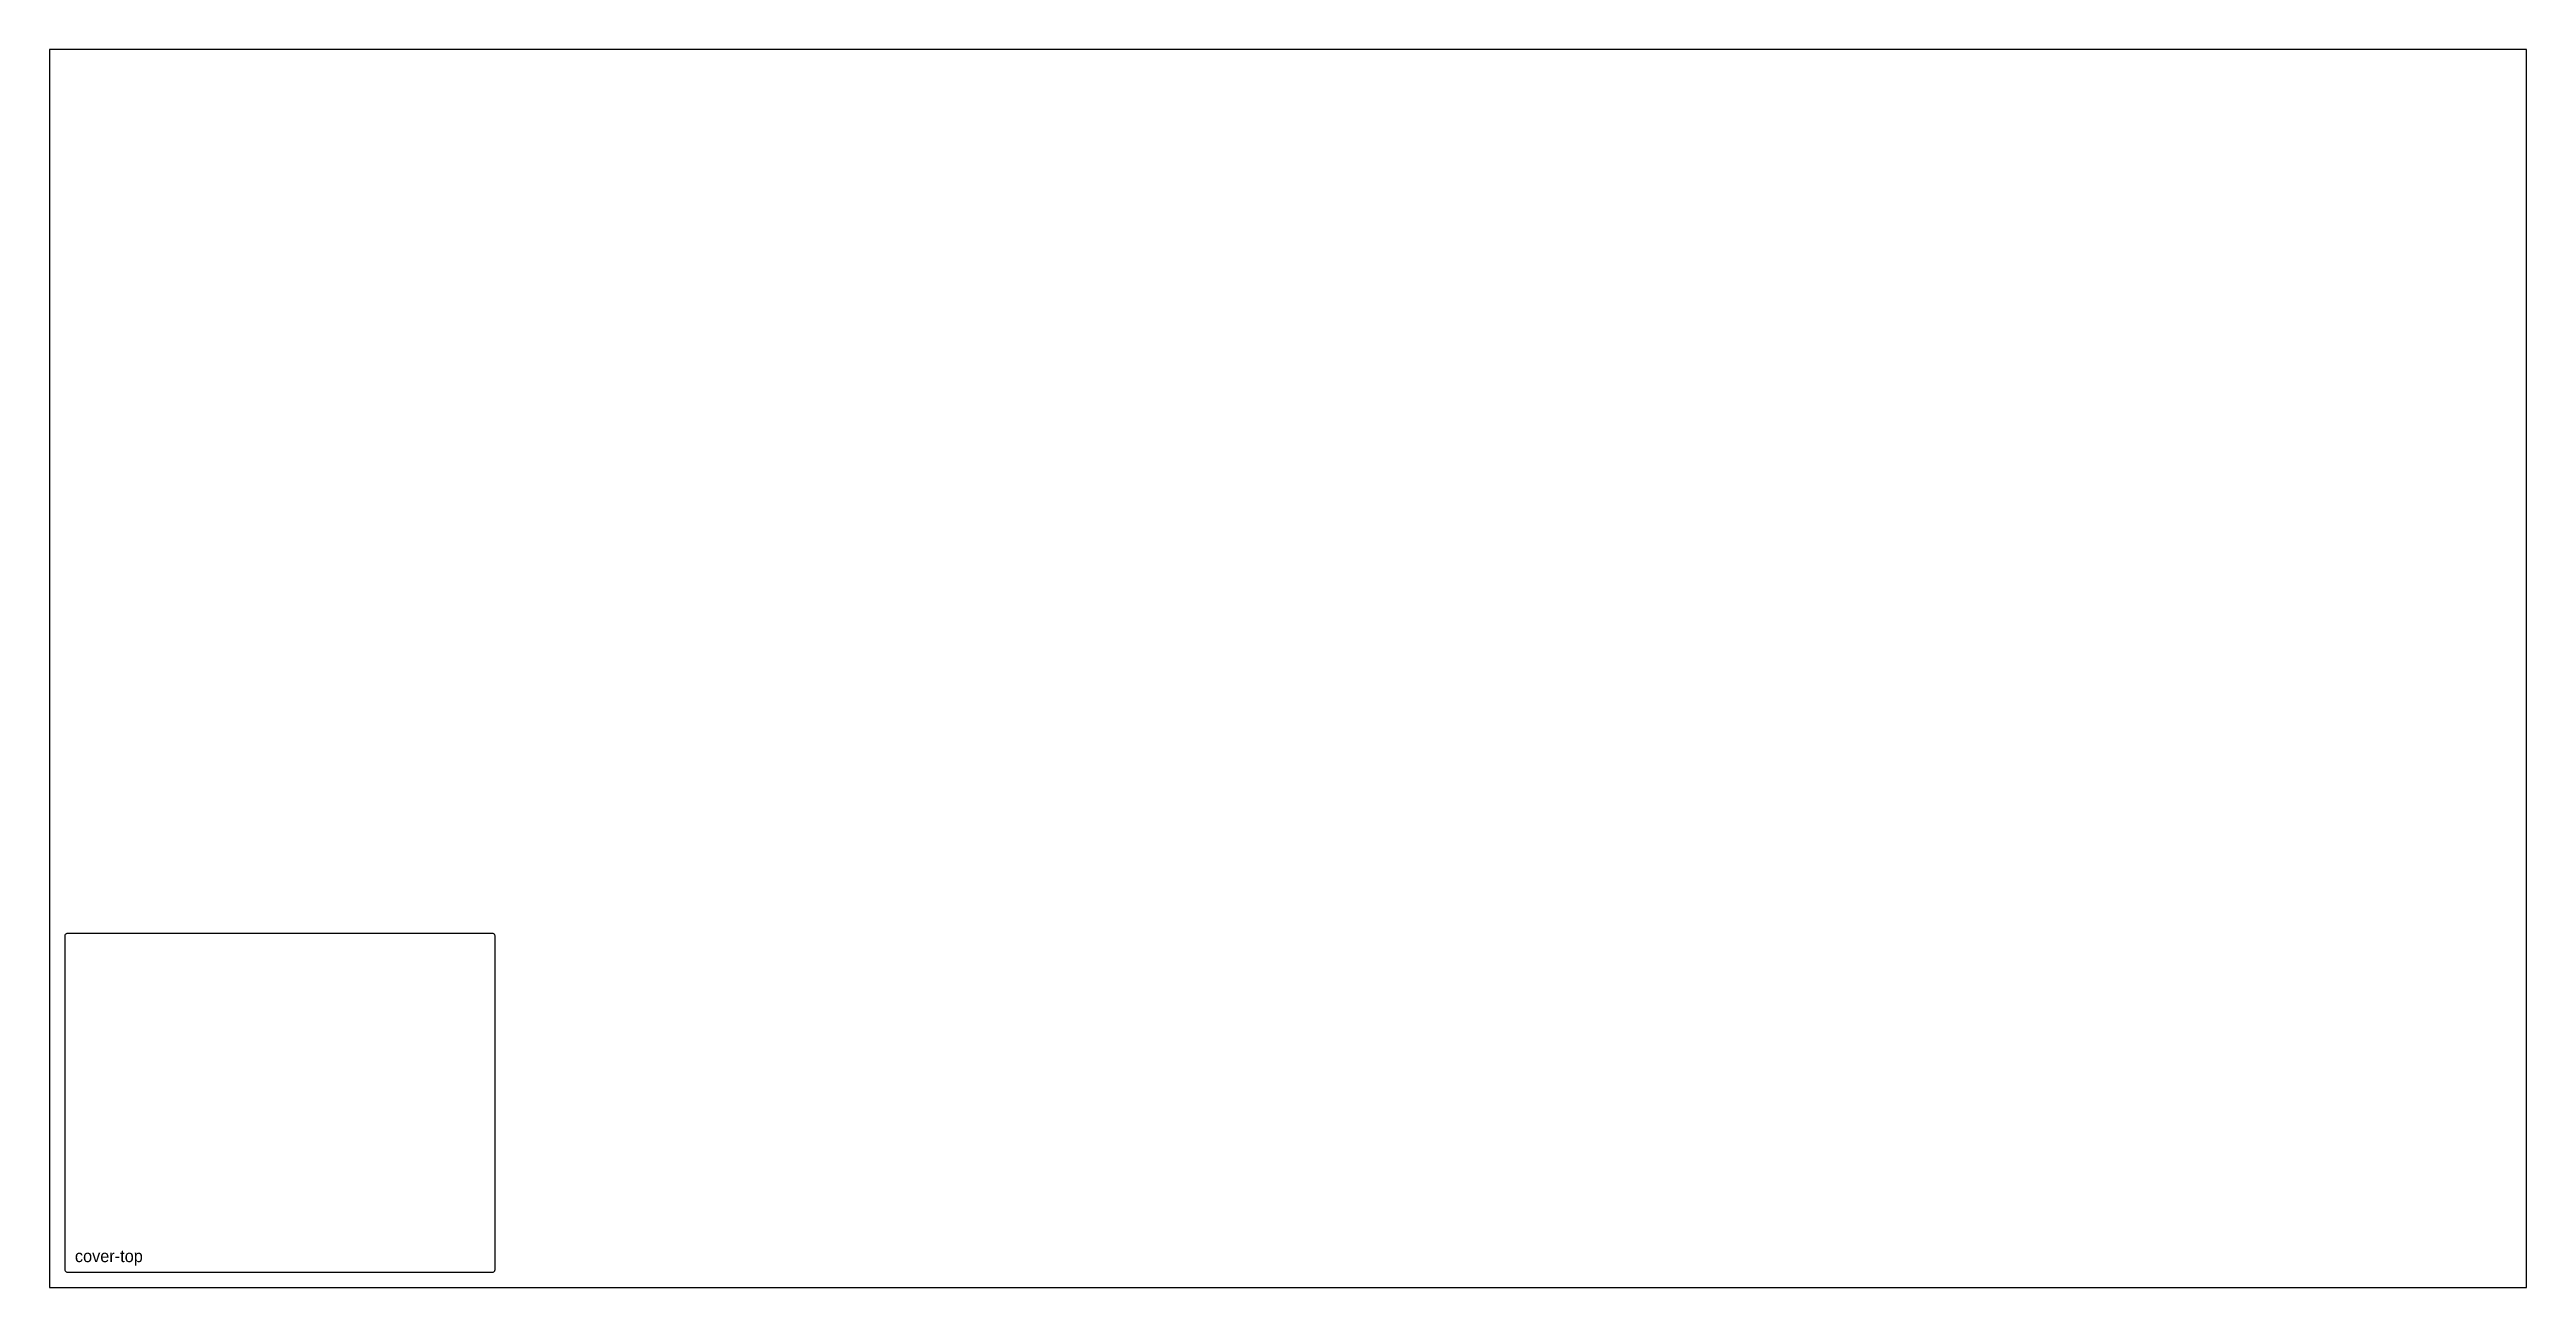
# Model space of a CAD drawing. Header units: millimetres. Extents: x 0 to 2440, y 0 to 1220.
import ezdxf

# ---------------------------------------------------------------- set-up
doc = ezdxf.new("R2010")
doc.units = ezdxf.units.MM
doc.layers.add('CUT_OUTSIDE', color=1, linetype='Continuous')

msp = doc.modelspace()

# ---------------------------------------------------------------- linework, layer by layer
at = {"layer": 'CUT_OUTSIDE'}
msp.add_lwpolyline([(439, 346), (438.9, 346.6), (438.8, 347.1), (438.5, 347.7), (438.1, 348.1), (437.7, 348.5), (437.1, 348.8), (436.6, 348.9), (436, 349), (18, 349), (17.4, 348.9), (16.9, 348.8), (16.3, 348.5), (15.9, 348.1), (15.5, 347.7), (15.2, 347.1), (15.1, 346.6), (15, 346), (15, 18), (15.1, 17.4), (15.2, 16.9), (15.5, 16.3), (15.9, 15.9), (16.3, 15.5), (16.9, 15.2), (17.4, 15.1), (18, 15), (436, 15), (436.6, 15.1), (437.1, 15.2), (437.7, 15.5), (438.1, 15.9), (438.5, 16.3), (438.8, 16.9), (438.9, 17.4), (439, 18), (439, 346)], close=True, dxfattribs=at)
at = {"layer": 'SHEET_EDGE'}
msp.add_lwpolyline([(0, 0), (2440, 0), (2440, 1220), (0, 1220)], close=True, dxfattribs=at)

# ---------------------------------------------------------------- texts
at = {"layer": 'NOTES'}
msp.add_text('cover-top', height=12, dxfattribs=at).set_placement((25, 25))

doc.saveas('drawing.dxf')
